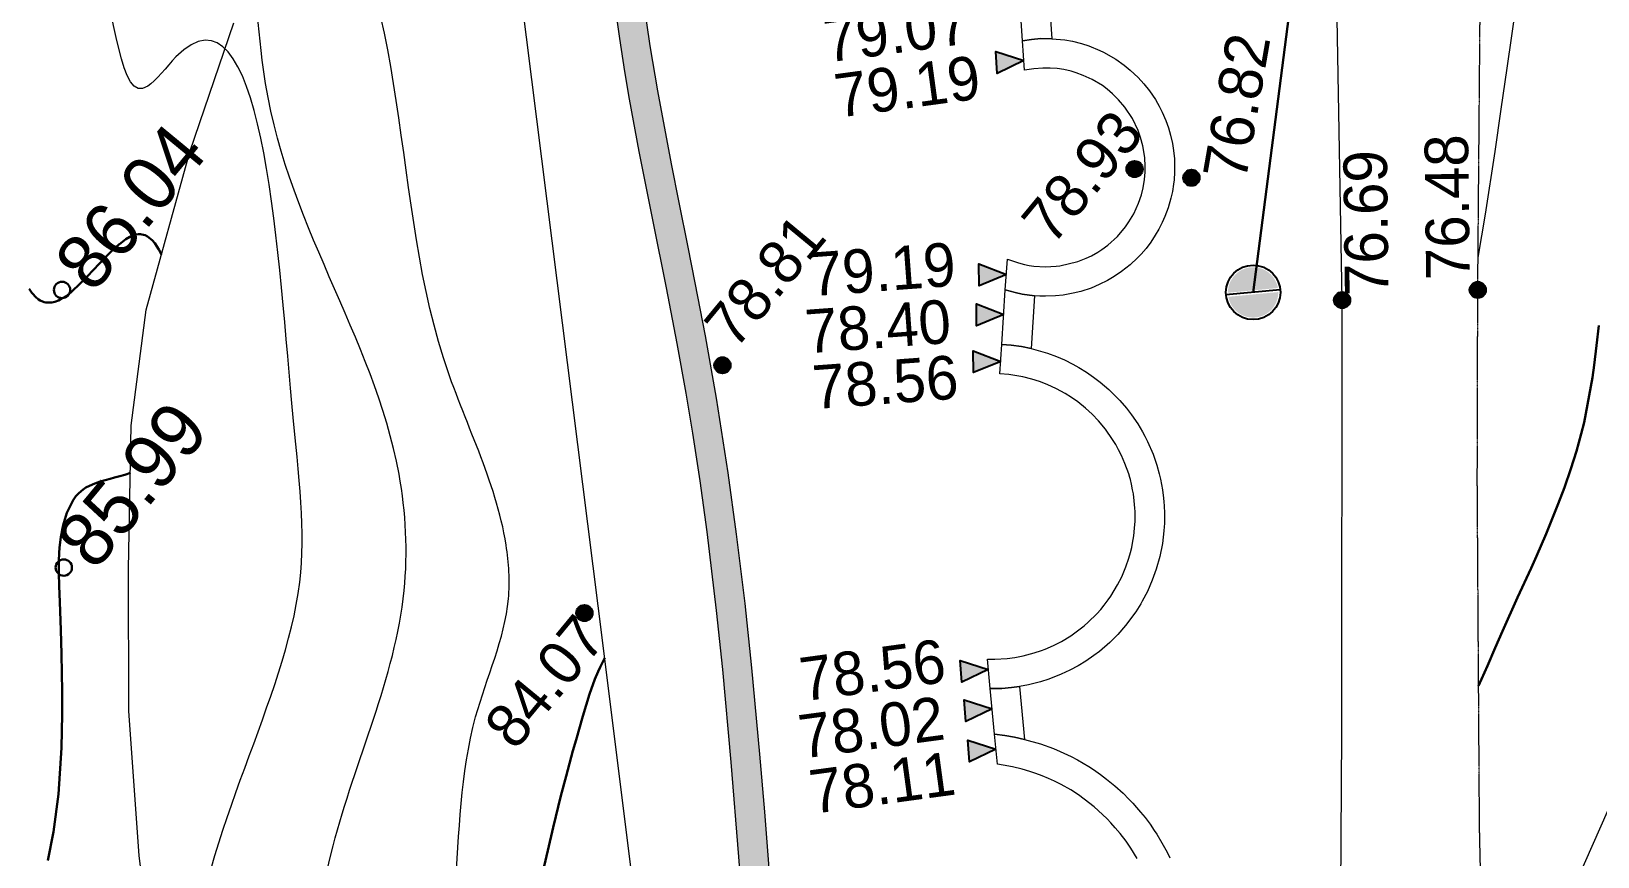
# Model space of a CAD drawing. Header units: millimetres. Extents: x -2893842 to -949497, y -1203244 to 262218.
# Drawn here: x -2373477 to -2344737, y -363624 to -348470 of the extents above; entities that cross this region are included whole.
import ezdxf

# ---------------------------------------------------------------- set-up
doc = ezdxf.new("R2010")
doc.units = ezdxf.units.MM
doc.linetypes.add('g5_05x2', pattern=[3.5, 2.5, -1])
doc.layers.get('0').update_dxf_attribs({"lineweight": 5})
for name, color, linetype in [('!!!_ Размеры', 7, 'Continuous'), ('06_Инженерно-технические сооружения', 253, 'Continuous'), ('10_Границы покрытий и угодий', 253, 'Continuous'), ('12_Рельеф', 253, 'Continuous'), ('14_Ограждения', 253, 'Continuous'), ('19_Горизонтали', 253, 'Continuous'), ('30_Канализация', 253, 'Continuous'), ('44_Крышки колодцев', 253, 'Continuous'), ('61_Отметки высоты поверхности', 253, 'Continuous'), ('_Высоты_Блок', 253, 'Continuous')]:
    doc.layers.add(name, color=color, linetype=linetype)
doc.styles.add('LIKE17', font='d431.shx')
doc.styles.add('LIKE36', font='pragmai.shx')
doc.styles.add('Line_GUGK', font='')
doc.styles.get('Line_GUGK').set_extended_font_data('Bm431', italic=True)
doc.linetypes.add('g5_085a', pattern='A,0.001,[19,GUGK_2005.shx,S=1,R=180,X=0,Y=0],0.5,[18,GUGK_2005.shx,S=6,R=180,X=0,Y=0],0.5', length=1.001)
doc.linetypes.add('g5_122_d', pattern='A,1,-1,1.5,-0.4,["Др",Line_GUGK,S=1,R=0,X=0,Y=-0.5],-2.4,1.5,-1,4,-1,4,-1,3', length=21.8)
doc.linetypes.add('g5_280_1', pattern='A,0.001,[21,GUGK_2005.shx,S=1,R=180,X=0,Y=0],2', length=2.001)
doc.linetypes.add('g5_476_2b', pattern='A,2.75,-0.25,[27,GUGK_2005.shx,S=1,R=0,X=0,Y=0],-0.25,2.75', length=6)

# ---------------------------------------------------------------- blocks, each defined once
blk = doc.blocks.new('g5_117')
h = blk.add_hatch(color=255)
h.paths.add_polyline_path([(-0.299, 0.352), (0.352, -0.299, 0.177899), (0.463, 0, 0.639215)])
h.paths.add_polyline_path([(-0.352, 0.299, 0.177899), (-0.463, 0, 0.639215), (0.299, -0.352)])
at = {"color": 0}
blk.add_lwpolyline([(0.354, -0.354), (-0.354, 0.354)], dxfattribs=at)
blk.add_circle((0, 0), 0.5, dxfattribs=at)
blk = doc.blocks.new('g5_330')
blk.add_hatch(color=0).paths.add_polyline_path([(-0.15, 0, 1), (0.15, 0, 1)])
at = {"color": 0}
blk.add_circle((0, 0), 0.15, dxfattribs=at)
blk = doc.blocks.new('g5_330a')
blk.add_hatch(color=0).paths.add_polyline_path([(0, 0), (-0.2, 0.5), (0.2, 0.5)])
at = {"color": 0}
blk.add_lwpolyline([(0, 0), (-0.2, 0.5), (0.2, 0.5)], close=True, dxfattribs=at)
blk = doc.blocks.new('Топо_07.04.17')
at = {"layer": '06_Инженерно-технические сооружения', "linetype": 'Continuous', "lineweight": 20}
blk.add_hatch(color=256, dxfattribs=at).paths.add_polyline_path([(-458920, -248545), (-458381, -248573), (-458292, -246836), (-458183, -244616), (-458125, -243345), (-458065, -241893), (-458024, -240767), (-457969, -238871), (-457928, -236450), (-457926, -233687), (-457930, -232306), (-457894, -229420), (-457866, -228434), (-457814, -226465), (-457787, -225066), (-457766, -223718), (-457755, -222738), (-457745, -221611), (-457732, -219147), (-457729, -216937), (-457729, -214806), (-457727, -211032), (-457708, -208694), (-457627, -205492), (-457556, -203635), (-457492, -202111), (-457438, -200759), (-457398, -199645), (-457366, -198582), (-457334, -196988), (-457325, -195804), (-457334, -194519), (-457361, -193380), (-457420, -191996), (-457494, -190835), (-457571, -189846), (-457627, -189185), (-457699, -188351), (-457758, -187626), (-457856, -186268), (-457899, -185434), (-457925, -184575), (-457929, -183951), (-457918, -183317), (-457891, -182718), (-457842, -182059), (-457770, -181423), (-457711, -181010), (-457610, -180446), (-457529, -180067), (-457407, -179576), (-457235, -178990), (-457112, -178620), (-456959, -178196), (-456728, -177613), (-456395, -176848), (-456132, -176285), (-455899, -175808), (-455524, -175065), (-455180, -174400), (-454628, -173338), (-454209, -172512), (-453858, -171791), (-453489, -170987), (-453067, -169995), (-452796, -169307), (-452584, -168738), (-452362, -168102), (-452183, -167555), (-451978, -166890), (-451810, -166305), (-451647, -165697), (-451498, -165101), (-451300, -164239), (-451161, -163579), (-450978, -162629), (-450777, -161446), (-450577, -160087), (-450497, -159483), (-450286, -157628), (-450224, -156949), (-450157, -156053), (-450122, -155404), (-450102, -154894), (-450093, -154511), (-450088, -154058), (-450096, -153256), (-450115, -152674), (-450171, -151684), (-450238, -150859), (-450305, -150199), (-450370, -149635), (-450445, -149048), (-450554, -148281), (-450665, -147583), (-450788, -146878), (-450876, -146413), (-451030, -145686), (-451209, -144934), (-451391, -144265), (-451563, -143693), (-451816, -142925), (-452006, -142389), (-452207, -141848), (-452425, -141282), (-452744, -140477), (-453210, -139322), (-453586, -138400), (-454101, -137164), (-454816, -135513), (-455156, -134758), (-455950, -133079), (-456422, -132130), (-456998, -131013), (-457774, -129562), (-458700, -127891), (-459947, -125710), (-461501, -123052), (-462755, -120929), (-463621, -119461), (-464899, -117273), (-466179, -115053), (-467140, -113368), (-468141, -111603), (-469388, -109391), (-470356, -107668), (-471713, -105253), (-473065, -102846), (-475187, -99046), (-477528, -94793), (-478652, -92722), (-480118, -90003), (-481525, -87385), (-482888, -84852), (-484648, -81601), (-486227, -78714), (-487166, -76983), (-487692, -75990), (-488243, -74919), (-488802, -73790), (-489335, -72659), (-489865, -71461), (-490321, -70349), (-490731, -69257), (-490934, -68679), (-491304, -67538), (-491747, -65977), (-492054, -64714), (-492317, -63456), (-492548, -62134), (-492680, -61220), (-492823, -59992), (-492923, -58823), (-492996, -57428), (-493017, -56121), (-492995, -54805), (-492954, -53697), (-492907, -52607), (-492871, -51619), (-492852, -50809), (-492851, -49837), (-492884, -48686), (-492935, -47720), (-493009, -46706), (-493136, -45339), (-493250, -44280), (-493401, -42984), (-493572, -41572), (-493738, -40179), (-493909, -38646), (-494079, -37053), (-494231, -35640), (-494351, -34556), (-494535, -32999), (-494693, -31782), (-494811, -30949), (-494976, -29881), (-495152, -28844), (-495359, -27753), (-495494, -27098), (-495693, -26210), (-495959, -25134), (-496203, -24238), (-496477, -23314), (-496775, -22391), (-497115, -21427), (-497457, -20534), (-497770, -19778), (-498103, -19025), (-498430, -18328), (-498778, -17623), (-499397, -16440), (-500390, -14666), (-501147, -13369), (-501734, -12378), (-502577, -10950), (-503278, -9737), (-503819, -8767), (-504662, -7184), (-505232, -6063), (-505680, -5158), (-506298, -3883), (-506760, -2912), (-507337, -1695), (-507825, -1926), (-507323, -2987), (-507035, -3592), (-506698, -4297), (-506283, -5153), (-505860, -6013), (-505537, -6658), (-505372, -6984), (-505117, -7479), (-504433, -8770), (-504001, -9555), (-503666, -10147), (-503156, -11031), (-502633, -11920), (-501999, -12989), (-501411, -13986), (-500909, -14847), (-500206, -16087), (-499656, -17101), (-499232, -17922), (-498982, -18426), (-498625, -19183), (-498301, -19910), (-497871, -20958), (-497447, -22097), (-497024, -23373), (-496703, -24453), (-496400, -25586), (-496200, -26415), (-496007, -27283), (-495849, -28057), (-495678, -28970), (-495310, -31274), (-495163, -32341), (-495022, -33467), (-494879, -34686), (-494719, -36147), (-494555, -37682), (-494393, -39186), (-494184, -41001), (-493959, -42863), (-493788, -44325), (-493638, -45746), (-493531, -46955), (-493453, -48097), (-493417, -48860), (-493390, -49970), (-493404, -51367), (-493429, -52138), (-493466, -53035), (-493513, -54164), (-493542, -55038), (-493556, -55976), (-493555, -56555), (-493537, -57391), (-493499, -58260), (-493474, -58688), (-493432, -59263), (-493332, -60326), (-493221, -61250), (-493056, -62375), (-492826, -63668), (-492530, -65054), (-492362, -65750), (-492183, -66438), (-491866, -67544), (-491333, -69179), (-490925, -70285), (-490415, -71545), (-489631, -73305), (-489081, -74450), (-488226, -76134), (-487719, -77093), (-487236, -77992), (-485549, -81077), (-484684, -82665), (-483444, -84958), (-482476, -86755), (-479091, -93045), (-476235, -98269), (-473708, -102804), (-470723, -108119), (-466022, -116408), (-462418, -122562), (-460054, -126605), (-458825, -128773), (-458359, -129617), (-457965, -130345), (-457534, -131154), (-457018, -132150), (-456661, -132858), (-456244, -133709), (-456011, -134198), (-455676, -134918), (-455322, -135703), (-454627, -137307), (-454220, -138279), (-453722, -139496), (-453154, -140904), (-452692, -142091), (-452367, -142984), (-451997, -144118), (-451755, -144980), (-451567, -145759), (-451365, -146728), (-451230, -147477), (-451111, -148212), (-451001, -148968), (-450850, -150184), (-450764, -151039), (-450676, -152250), (-450641, -153079), (-450629, -153882), (-450643, -154920), (-450671, -155588), (-450728, -156487), (-450806, -157398), (-450873, -158058), (-450940, -158654), (-451031, -159401), (-451086, -159825), (-451207, -160689), (-451449, -162192), (-451628, -163161), (-451820, -164089), (-451965, -164728), (-452124, -165382), (-452257, -165892), (-452502, -166758), (-452685, -167355), (-452807, -167730), (-453012, -168329), (-453183, -168803), (-453401, -169374), (-453556, -169765), (-453900, -170582), (-454180, -171206), (-454739, -172365), (-455221, -173309), (-455734, -174295), (-455949, -174712), (-456256, -175313), (-456589, -175988), (-456789, -176412), (-456951, -176765), (-457164, -177256), (-457452, -177975), (-457754, -178840), (-457954, -179531), (-458058, -179957), (-458174, -180521), (-458263, -181051), (-458336, -181596), (-458384, -182056), (-458437, -182808), (-458462, -183463), (-458469, -183897), (-458465, -184586), (-458447, -185233), (-458420, -185850), (-458391, -186364), (-458323, -187336), (-458216, -188645), (-458111, -189880), (-458029, -190917), (-457969, -191839), (-457931, -192587), (-457898, -193473), (-457876, -194415), (-457865, -195872), (-457874, -196961), (-457909, -198665), (-457966, -200407), (-458016, -201702), (-458078, -203192), (-458156, -205181), (-458228, -207583), (-458258, -209571), (-458270, -212081), (-458269, -215658), (-458271, -218813), (-458288, -221949), (-458320, -224679), (-458422, -228977), (-458465, -231074), (-458468, -233057), (-458462, -234750), (-458466, -236252), (-458526, -239523), (-458604, -241837), (-458682, -243722), (-458844, -247049)])
for points in [[(-457438, -200759), (-457398, -199645), (-457366, -198582), (-457334, -196988), (-457325, -195804), (-457334, -194519), (-457361, -193380), (-457420, -191996), (-457494, -190835), (-457571, -189846), (-457627, -189185), (-457699, -188351), (-457758, -187626), (-457856, -186268), (-457899, -185434), (-457925, -184575)], [(-458465, -184586), (-458447, -185233), (-458420, -185850), (-458391, -186364), (-458323, -187336), (-458216, -188645), (-458111, -189880), (-458029, -190917), (-457969, -191839), (-457931, -192587), (-457898, -193473), (-457876, -194415), (-457865, -195872), (-457874, -196961), (-457909, -198665), (-457966, -200407), (-458016, -201702)]]:
    blk.add_lwpolyline(points, dxfattribs=at)
at = {"layer": '06_Инженерно-технические сооружения', "linetype": 'g5_280_1', "lineweight": 20}
blk.add_lwpolyline([(-457438, -200759), (-457398, -199645), (-457366, -198582), (-457334, -196988), (-457325, -195804), (-457334, -194519), (-457361, -193380), (-457420, -191996), (-457494, -190835), (-457571, -189846), (-457627, -189185), (-457699, -188351), (-457758, -187626), (-457856, -186268), (-457899, -185434), (-457925, -184575)], dxfattribs=at)
at = {"layer": '06_Инженерно-технические сооружения', "color": 7, "linetype": 'Continuous', "lineweight": 20}
for points in [[(-451104, -186108), (-451061, -185186), (-450888, -185154), (-450665, -185101), (-450514, -185057), (-450564, -186132), (-450762, -186109), (-450936, -186102)], [(-451129, -186652), (-451104, -186108), (-450936, -186102), (-450762, -186109), (-450564, -186132), (-450331, -186182), (-450193, -186223), (-450033, -186283), (-449905, -186341), (-449714, -186445), (-449646, -186488), (-449441, -186638), (-449296, -186767), (-449198, -186868), (-449071, -187018), (-448980, -187143), (-448892, -187285), (-448801, -187458), (-448770, -187526), (-448746, -187585), (-448703, -187699), (-448654, -187863), (-448622, -187997), (-448598, -188136), (-448581, -188292), (-448575, -188425), (-448577, -188575), (-448590, -188734), (-448601, -188821), (-448626, -188958), (-448644, -189035), (-448682, -189171), (-448722, -189289), (-448791, -189456), (-448870, -189611), (-448930, -189715), (-449005, -189828), (-449084, -189933), (-449182, -190050), (-449279, -190152), (-449380, -190246), (-449454, -190308), (-449600, -190417), (-449774, -190525), (-449919, -190601), (-450049, -190659), (-450209, -190717), (-450363, -190762), (-450555, -190802), (-450700, -190821), (-450884, -190833), (-451031, -190832), (-451209, -190818), (-451312, -190804), (-451411, -190786), (-451630, -190731), (-451758, -190688), (-451930, -190616), (-451830, -190062), (-451636, -190155), (-451529, -190196), (-451446, -190222), (-451362, -190244), (-451152, -190281), (-450955, -190293), (-450888, -190292), (-450549, -190251), (-450388, -190208), (-450290, -190174), (-450166, -190121), (-450085, -190081), (-449970, -190014), (-449777, -189874), (-449611, -189718), (-449537, -189635), (-449433, -189498), (-449321, -189310), (-449254, -189166), (-449207, -189039), (-449165, -188891), (-449138, -188758), (-449125, -188655), (-449115, -188492), (-449125, -188272), (-449149, -188119), (-449180, -187985), (-449260, -187754), (-449372, -187534), (-449471, -187385), (-449568, -187264), (-449657, -187169), (-449739, -187093), (-449910, -186961), (-450065, -186866), (-450189, -186804), (-450280, -186766), (-450406, -186722), (-450529, -186689), (-450656, -186665), (-450785, -186649), (-450953, -186642)], [(-452107, -191605), (-451930, -190616), (-451758, -190688), (-451630, -190731), (-451411, -190786), (-451583, -191741), (-451755, -191686), (-451936, -191639)], [(-452202, -192136), (-452107, -191605), (-451936, -191639), (-451755, -191686), (-451583, -191741), (-451295, -191859), (-451137, -191939), (-450997, -192019), (-450855, -192111), (-450750, -192185), (-450620, -192288), (-450502, -192391), (-450390, -192498), (-450250, -192650), (-450155, -192764), (-450073, -192873), (-449968, -193029), (-449890, -193157), (-449795, -193338), (-449725, -193492), (-449690, -193578), (-449654, -193676), (-449578, -193923), (-449532, -194128), (-449532, -194128), (-449505, -194293), (-449493, -194390), (-449484, -194495), (-449478, -194594), (-449476, -194745), (-449477, -194816), (-449480, -194885), (-449489, -195019), (-449513, -195209), (-449523, -195268), (-449536, -195340), (-449590, -195568), (-449665, -195802), (-449756, -196026), (-449851, -196218), (-449964, -196412), (-450078, -196581), (-450112, -196627), (-450220, -196761), (-450432, -196990), (-450593, -197136), (-450756, -197266), (-450964, -197407), (-451073, -197472), (-451231, -197556), (-451379, -197625), (-451544, -197691), (-451707, -197746), (-451942, -197809), (-452101, -197841), (-452323, -197871), (-452492, -197883), (-452640, -197887), (-452816, -197882), (-453032, -197862), (-453022, -197319), (-452884, -197335), (-452660, -197347), (-452519, -197344), (-452362, -197332), (-452156, -197302), (-452020, -197273), (-451946, -197254), (-451786, -197204), (-451635, -197147), (-451454, -197064), (-451371, -197020), (-451267, -196959), (-451189, -196909), (-451106, -196853), (-450933, -196716), (-450853, -196645), (-450781, -196575), (-450697, -196487), (-450643, -196426), (-450493, -196232), (-450401, -196093), (-450305, -195922), (-450232, -195767), (-450193, -195671), (-450160, -195581), (-450134, -195503), (-450097, -195370), (-450066, -195234), (-450044, -195108), (-450029, -194986), (-450024, -194930), (-450020, -194869), (-450015, -194733), (-450018, -194601), (-450023, -194528), (-450033, -194424), (-450044, -194339), (-450050, -194300), (-450062, -194229), (-450108, -194031), (-450154, -193882), (-450195, -193769), (-450236, -193670), (-450284, -193568), (-450394, -193365), (-450504, -193198), (-450604, -193067), (-450711, -192944), (-450842, -192812), (-450945, -192720), (-451055, -192632), (-451204, -192527), (-451361, -192432), (-451499, -192361), (-451632, -192301), (-451794, -192239), (-452042, -192169)], [(-453047, -198701), (-453032, -197862), (-452816, -197882), (-452640, -197887), (-452492, -197883), (-452510, -198858), (-452689, -198796), (-452861, -198746)]]:
    blk.add_lwpolyline(points, close=True, dxfattribs=at)
blk.add_lwpolyline([(-450705, -201264), (-450798, -201063), (-450870, -200928), (-450961, -200774), (-451038, -200658), (-451107, -200560), (-451168, -200480), (-451242, -200389), (-451380, -200235), (-451546, -200071), (-451644, -199983), (-451774, -199877), (-451938, -199758), (-452051, -199683), (-452154, -199621), (-452265, -199559), (-452372, -199504), (-452478, -199454), (-452615, -199396), (-452786, -199333), (-452950, -199282), (-453057, -199253), (-453047, -198701), (-452861, -198746), (-452689, -198796), (-452510, -198858), (-452231, -198973), (-452001, -199087), (-451888, -199151), (-451698, -199268), (-451589, -199342), (-451396, -199488), (-451318, -199552), (-451197, -199658), (-451097, -199752), (-451042, -199807), (-450958, -199895), (-450826, -200045), (-450732, -200162), (-450670, -200244), (-450607, -200331), (-450545, -200424), (-450475, -200534), (-450398, -200665), (-450334, -200786), (-450297, -200860), (-450219, -201029), (-450144, -201213), (-450106, -201320)], dxfattribs=at)
at = {"layer": '10_Границы покрытий и угодий', "linetype": 'Continuous', "lineweight": 20}
blk.add_lwpolyline([(-453141, -284912), (-451670, -275519), (-450996, -270675), (-450387, -265745), (-449785, -259832), (-449429, -255217), (-449160, -249753), (-449057, -243493), (-449084, -236571), (-449104, -230170), (-448962, -223101), (-448795, -219808), (-448345, -213955), (-447630, -207057), (-446715, -199405), (-445811, -191502), (-445217, -185318), (-444628, -179280), (-444133, -175054), (-443322, -169378), (-442742, -165358), (-442351, -162238), (-441968, -157809)], dxfattribs=at)
at = {"layer": '10_Границы покрытий и угодий', "color": 7, "linetype": 'g5_05x2', "lineweight": 20}
blk.add_lwpolyline([(-445002, -208052), (-444395, -201382), (-443721, -195079), (-443317, -191596), (-442639, -186034), (-441985, -180885), (-441103, -174090), (-440186, -166099), (-440017, -164527), (-439947, -163802), (-439835, -163343), (-439693, -162842), (-439565, -162483), (-439435, -162189), (-439284, -161916), (-439186, -161769), (-439127, -161688), (-438977, -161507), (-438770, -161299), (-438508, -161086), (-438217, -160901), (-437968, -160778), (-437669, -160667), (-437233, -160557)], dxfattribs=at)
at = {"layer": '12_Рельеф', "color": 7, "linetype": 'g5_085a', "lineweight": 20}
blk.add_lwpolyline([(-468829, -203339), (-468895, -199149), (-468779, -196484), (-468492, -193893), (-468145, -191283), (-467636, -189204), (-466510, -186416), (-465441, -184151)], dxfattribs=at)
at = {"layer": '14_Ограждения', "color": 7, "linetype": 'g5_476_2b', "lineweight": 20}
blk.add_lwpolyline([(-453757, -397864), (-451521, -393766), (-451633, -391266), (-452698, -376353), (-454360, -351330), (-456047, -323648), (-457123, -311026), (-458203, -300950), (-458751, -295990), (-459469, -290999), (-459730, -265916), (-459695, -248441), (-459653, -228180), (-460006, -195543), (-460165, -182952), (-460181, -177923), (-458122, -176658), (-454455, -170076), (-453494, -167731), (-453042, -165391), (-453834, -163014), (-453434, -155638)], dxfattribs=at)
at = {"layer": '19_Горизонтали', "color": 252, "linetype": 'Continuous', "lineweight": 20}
for points in [[(-444835, -206209), (-443966, -204630), (-443192, -203329), (-442561, -202278), (-442004, -201328)], [(-443245, -191008), (-443021, -190233), (-442714, -189107), (-442515, -188349), (-442324, -187614), (-442172, -187030), (-441988, -186320), (-441777, -185514), (-441551, -184665), (-441382, -184043), (-441176, -183302), (-440996, -182670), (-440783, -181945), (-440483, -180965), (-440152, -179943), (-439996, -179485), (-439829, -179009), (-439590, -178357)]]:
    blk.add_lwpolyline(points, dxfattribs=at)
at = {"layer": '19_Горизонтали', "color": 42, "linetype": 'Continuous', "lineweight": 30}
for points in [[(-467243, -188230), (-467280, -188131), (-467341, -188009), (-467384, -187946), (-467384, -187946), (-467458, -187871), (-467458, -187871), (-467498, -187844), (-467527, -187831), (-467556, -187821), (-467580, -187815), (-467599, -187812), (-467626, -187811), (-467661, -187812), (-467705, -187819), (-467754, -187833), (-467783, -187843), (-467857, -187876), (-467986, -187951), (-467997, -187958), (-468136, -188057), (-468254, -188149), (-468413, -188281), (-468502, -188356), (-468656, -188487), (-468761, -188573), (-468831, -188628), (-468910, -188687), (-468975, -188732), (-469066, -188788), (-469181, -188842), (-469213, -188853), (-469285, -188871), (-469342, -188876), (-469447, -188863), (-469480, -188852), (-469546, -188815), (-469575, -188792), (-469624, -188743), (-469670, -188681), (-469685, -188657), (-469725, -188583)], [(-441186, -192495), (-441268, -192856), (-441353, -193211), (-441409, -193430), (-441654, -194234), (-441728, -194435), (-441851, -194741), (-441989, -195054), (-442147, -195382), (-442292, -195666), (-442576, -196185), (-442799, -196573), (-442922, -196782), (-443227, -197291), (-443571, -197870), (-443739, -198160), (-443918, -198477), (-444121, -198823)], [(-468260, -192147), (-468366, -192172), (-468461, -192188), (-468557, -192202), (-468642, -192213), (-468733, -192226), (-468830, -192242), (-468933, -192265), (-469035, -192297), (-469101, -192324), (-469155, -192351), (-469245, -192410), (-469303, -192460), (-469361, -192524), (-469502, -192743), (-469579, -192919), (-469595, -192964), (-469661, -193174), (-469706, -193365), (-469726, -193467), (-469747, -193605), (-469770, -193827), (-469790, -194061), (-469814, -194363), (-469854, -194865), (-469892, -195310), (-469956, -195993), (-470003, -196406), (-470086, -197020), (-470237, -197857), (-470404, -198536), (-470565, -199049)], [(-461593, -200356), (-461433, -199899), (-461286, -199492), (-461078, -198930), (-460943, -198580), (-460767, -198135), (-460686, -197937), (-460514, -197524), (-460345, -197134), (-460221, -196872), (-460146, -196741), (-460098, -196662), (-459996, -196500)]]:
    blk.add_lwpolyline(points, dxfattribs=at)
at = {"layer": '19_Горизонтали', "color": 252, "linetype": 'Continuous', "lineweight": 20}
for points, knots in [([(-518346, -215776, 19800), (-517636, -214790, 19800), (-515727, -211880, 19800), (-513301, -206041, 19800), (-507383, -204471, 19800), (-501520, -203794, 19800), (-497623, -202669, 19800), (-492457, -202863, 19800), (-488538, -201473, 19800), (-485278, -196857, 19800), (-479838, -198944, 19800), (-478556, -194426, 19800), (-478865, -191602, 19800), (-478251, -188038, 19800), (-476261, -185432, 19800), (-476588, -182379, 19800), (-476751, -180309, 19800), (-476980, -180117, 19800), (-475531, -178254, 19800), (-477289, -174018, 19800), (-470487, -172753, 19800), (-468331, -169431, 19800), (-465925, -168326, 19800), (-465579, -167774, 19800), (-464723, -167031, 19800), (-466459, -166158, 19800), (-466297, -165332, 19800), (-465920, -163275, 19800)], [204.95385, 204.95385, 204.95385, 204.95385, 208.594058, 215.322554, 222.852392, 225.166191, 233.211417, 234.718219, 240.673373, 244.749448, 250.57321, 251.291342, 258.212187, 259.137314, 262.059489, 267.545461, 267.902961, 268.034286, 268.340957, 273.5553, 278.414915, 284.40673, 285.550909, 285.950765, 286.380337, 288.584845, 288.854742, 288.854742, 288.854742, 288.854742]), ([(-517574, -220342, 19300), (-515881, -218147, 19300), (-513565, -214515, 19300), (-511022, -208864, 19300), (-505699, -207476, 19300), (-500953, -207167, 19300), (-496695, -206070, 19300), (-492020, -206906, 19300), (-488779, -203489, 19300), (-484745, -204442, 19300), (-482100, -202417, 19300), (-478662, -202827, 19300), (-477322, -200521, 19300), (-474596, -199640, 19300), (-474586, -195479, 19300), (-474151, -192063, 19300), (-473910, -189132, 19300), (-472598, -187102, 19300), (-472808, -184355, 19300), (-472986, -181585, 19300), (-475616, -179458, 19300), (-472985, -177172, 19300), (-473618, -173954, 19300), (-470538, -173268, 19300), (-468637, -170956, 19300), (-465759, -169974, 19300), (-464752, -168076, 19300), (-463022, -166993, 19300), (-464675, -165892, 19300), (-464468, -165120, 19300), (-464334, -163562, 19300)], [203.159358, 203.159358, 203.159358, 203.159358, 211.481942, 215.890267, 220.823609, 226.643164, 230.498168, 233.842534, 240.286351, 241.996439, 245.588707, 249.655011, 250.461416, 253.310032, 257.101715, 261.194516, 264.222206, 265.622415, 268.25111, 272.183612, 273.62818, 277.001566, 279.528103, 281.882762, 284.786013, 288.654428, 290.006321, 291.458685, 293.218736, 293.748149, 293.748149, 293.748149, 293.748149]), ([(-516796, -223681, 18300), (-514318, -219064, 18300), (-511142, -214697, 18300), (-502725, -214335, 18300), (-497803, -212919, 18300), (-492950, -213610, 18300), (-489409, -212956, 18300), (-486099, -213650, 18300), (-481427, -212153, 18300), (-479121, -209886, 18300), (-476242, -209747, 18300), (-475185, -209398, 18300), (-473822, -209580, 18300), (-471911, -206190, 18300), (-468449, -205031, 18300), (-468417, -199735, 18300), (-465127, -195650, 18300), (-465249, -190772, 18300), (-464790, -182679, 18300), (-467773, -185902, 18300), (-467229, -181097, 18300), (-472085, -179818, 18300), (-468755, -176373, 18300), (-468719, -172770, 18300), (-464342, -172157, 18300), (-463328, -168607, 18300), (-459631, -166941, 18300), (-461077, -165363, 18300), (-460808, -164696, 18300), (-460777, -164348, 18300)], [202.603682, 202.603682, 202.603682, 202.603682, 216.557043, 217.554997, 227.686472, 231.675238, 231.943309, 238.47725, 241.473144, 246.063045, 248.872238, 248.907928, 248.930238, 253.439365, 256.767036, 259.981478, 267.460905, 270.751315, 277.45638, 278.201353, 280.888425, 284.95948, 289.287826, 290.672002, 295.317182, 298.573148, 302.071096, 302.942233, 303.990677, 303.990677, 303.990677, 303.990677]), ([(-515939, -227941, 17800), (-513579, -223504, 17800), (-508567, -215726, 17800), (-498819, -217631, 17800), (-494446, -216846, 17800), (-492074, -216942, 17800), (-489186, -215740, 17800), (-484417, -216351, 17800), (-481348, -214361, 17800), (-478056, -214002, 17800), (-477626, -212687, 17800), (-476389, -211321, 17800), (-476545, -212654, 17800), (-476453, -213502, 17800), (-476143, -213357, 17800), (-474771, -212740, 17800), (-472765, -209850, 17800), (-468582, -210109, 17800), (-467424, -207763, 17800), (-466400, -204721, 17800), (-466047, -199887, 17800), (-463463, -195825, 17800), (-463155, -190756, 17800), (-465405, -187143, 17800), (-464861, -182945, 17800), (-466680, -181444, 17800), (-469240, -179572, 17800), (-466937, -176832, 17800), (-467440, -173691, 17800), (-463459, -172618, 17800), (-462677, -168925, 17800), (-459027, -166948, -1065), (-458169, -165340, -67200)], [189.977824, 189.977824, 189.977824, 189.977824, 203.730104, 214.707598, 216.396178, 217.060972, 221.796894, 225.465071, 230.815877, 232.881835, 233.961113, 235.168109, 236.408092, 236.806932, 236.878984, 237.356248, 241.468184, 246.616099, 246.885165, 249.248959, 256.233611, 261.097854, 263.237771, 271.074889, 273.62857, 274.203742, 278.099094, 280.608807, 283.298809, 286.260953, 290.468957, 294.734536, 294.734536, 294.734536, 294.734536]), ([(-515171, -231770, -67200), (-514449, -230784, 17300), (-512282, -226504, 17300), (-507750, -219108, 17300), (-498767, -221319, 17300), (-492678, -219093, 17300), (-488850, -219464, 17300), (-486303, -218753, 17300), (-485137, -218846, 17300), (-482476, -217478, 17300), (-479797, -218835, 17300), (-477897, -215285, 17300), (-476815, -215586, 17300), (-475988, -216561, 17300), (-474177, -215066, 17300), (-471839, -214769, 17300), (-469569, -212387, 17300), (-467433, -212226, 17300), (-465706, -207437, 17300), (-463437, -203047, 17300), (-462782, -197557, 17300), (-461599, -195670, 17300), (-461486, -193339, 17300), (-463298, -188938, 17300), (-461863, -182602, 17300), (-465058, -179993, 17300), (-466348, -178999, 17300), (-465137, -177200, 17300), (-466121, -174632, 17300), (-462684, -173042, 17300), (-461259, -169445, 17300), (-458361, -166928, -53316), (-457528, -165845, -36006)], [187.159014, 187.159014, 187.159014, 187.159014, 190.224336, 200.478692, 210.060356, 214.183215, 219.787317, 221.246815, 222.049229, 223.219718, 229.981036, 231.321416, 231.68797, 232.804722, 233.597298, 238.847203, 240.724391, 243.074526, 244.304542, 255.110461, 258.339924, 260.588983, 261.578407, 265.20202, 274.849262, 277.022131, 278.094764, 278.785845, 282.781673, 284.060781, 289.220822, 293.739068, 293.739068, 293.739068, 293.739068])]:
    blk.add_open_spline(points, degree=3, knots=knots, dxfattribs=at)
at = {"layer": '30_Канализация', "linetype": 'g5_122_d', "lineweight": 30}
blk.add_lwpolyline([(-447418, -191177), (-438432, -154724), (-443053, -136615), (-455746, -113037), (-476565, -75538), (-482147, -45042), (-486716, -16763), (-498917, 6968), (-502127, 38219), (-494846, 82956), (-486955, 91944)], dxfattribs=at)
at = {"layer": '_Высоты_Блок', "color": 7, "linetype": 'Continuous', "lineweight": 30}
for centre in [(-469128, -188669, -67200), (-469670, -193737, -67200)]:
    blk.add_circle(centre, 150, dxfattribs=at)
at = {"layer": '06_Инженерно-технические сооружения', "color": 7, "linetype": 'Continuous', "lineweight": 20}
for p, xscale, yscale, zscale, rotation in [((-451121, -186472, -67200), 999.9999999999993, 999.9999999999993, 999.9999999999993, 87.71329135699743), ((-451880, -190341, -67200), 1000.000000000002, 1000.000000000002, 1000.000000000002, 84.19079548324682), ((-452010, -191064, -67200), 1000.000000000002, 1000.000000000002, 1000.000000000002, 84.19079548324682), ((-452163, -191914, -67200), 1000.000000000002, 1000.000000000002, 1000.000000000002, 84.19079548324682), ((-453026, -197506, -67200), 999.9999999999993, 999.9999999999993, 999.9999999999993, 87.71329135699743), ((-453039, -198233, -67200), 999.9999999999993, 999.9999999999993, 999.9999999999993, 87.71329135699743), ((-453052, -198976, -67200), 999.9999999999993, 999.9999999999993, 999.9999999999993, 87.71329135699743)]:
    blk.add_blockref('g5_330a', p, dxfattribs=dict(at, xscale=xscale, yscale=yscale, zscale=zscale, rotation=rotation))
at = {"layer": '44_Крышки колодцев', "color": 7, "linetype": 'Continuous', "lineweight": 20, "xscale": 999.9999999999995, "yscale": 999.9999999999995, "zscale": 999.9999999999995, "rotation": 43.98139083737546}
blk.add_blockref('g5_117', (-447418, -191177, -67200), dxfattribs=at)
at = {"layer": '61_Отметки высоты поверхности', "color": 7, "linetype": 'Continuous', "lineweight": 20, "xscale": 999.9999999999995, "yscale": 999.9999999999995, "zscale": 999.9999999999995, "rotation": 43.98139083737546}
for p in [(-449323, -188682, -67200), (-448305, -188959, -67200), (-457243, -191409, -67200), (-445811, -191502, -67200), (-443317, -191596, -67200), (-460273, -195645, -67200)]:
    blk.add_blockref('g5_330', p, dxfattribs=at)
at = {"layer": '06_Инженерно-технические сооружения', "color": 7, "linetype": 'Continuous', "lineweight": 15, "style": 'LIKE36'}
for s, rotation, p in [('79.07', 1.2655, (-454709, -186104, -67200)), ('79.19', 1.2655, (-454626, -187133, -67200)), ('79.19', 357.743, (-455478, -190334, -67200)), ('78.40', 357.743, (-455682, -191367, -67200)), ('78.56', 357.743, (-455663, -192399, -67200)), ('78.56', 1.2655, (-456468, -197708, -67200)), ('78.02', 1.2655, (-456608, -198751, -67200)), ('78.11', 1.2655, (-456525, -199780, -67200))]:
    blk.add_text(s, height=800, rotation=rotation, dxfattribs=at).set_placement(p)
at = {"layer": '61_Отметки высоты поверхности', "color": 7, "linetype": 'Continuous', "lineweight": 15, "style": 'LIKE17'}
for s, rotation, p in [('76.82', 73.6724, (-447327, -189148, 19420)), ('78.93', 43.9814, (-450982, -189929, 19420)), ('76.48', 84.193, (-443443, -191397, 19420)), ('78.81', 43.9814, (-456980, -191169, 19420)), ('76.69', 84.193, (-444956, -191518, 19420)), ('84.07', 43.9814, (-461823, -198029, 19420))]:
    blk.add_text(s, height=800, rotation=rotation, dxfattribs=at).set_placement(p)
at = {"layer": '_Высоты_Блок', "color": 7, "linetype": 'Continuous', "lineweight": 20, "char_height": 1000, "attachment_point": 4, "rotation": 43.9814, "style": 'LIKE17'}
for s, insert in [('86.04', (-468912, -188461, -67200)), ('85.99', (-469454, -193529, -67200))]:
    blk.add_mtext(s, dxfattribs=dict(at, insert=insert))

msp = doc.modelspace()

# ---------------------------------------------------------------- block references
at = {"layer": '!!!_ Размеры', "color": 1, "lineweight": 0, "rotation": 6.471407436947433}
msp.add_blockref('Топо_07.04.17', (-1928038.79367, -112877.83782), dxfattribs=at)

doc.saveas('drawing.dxf')
